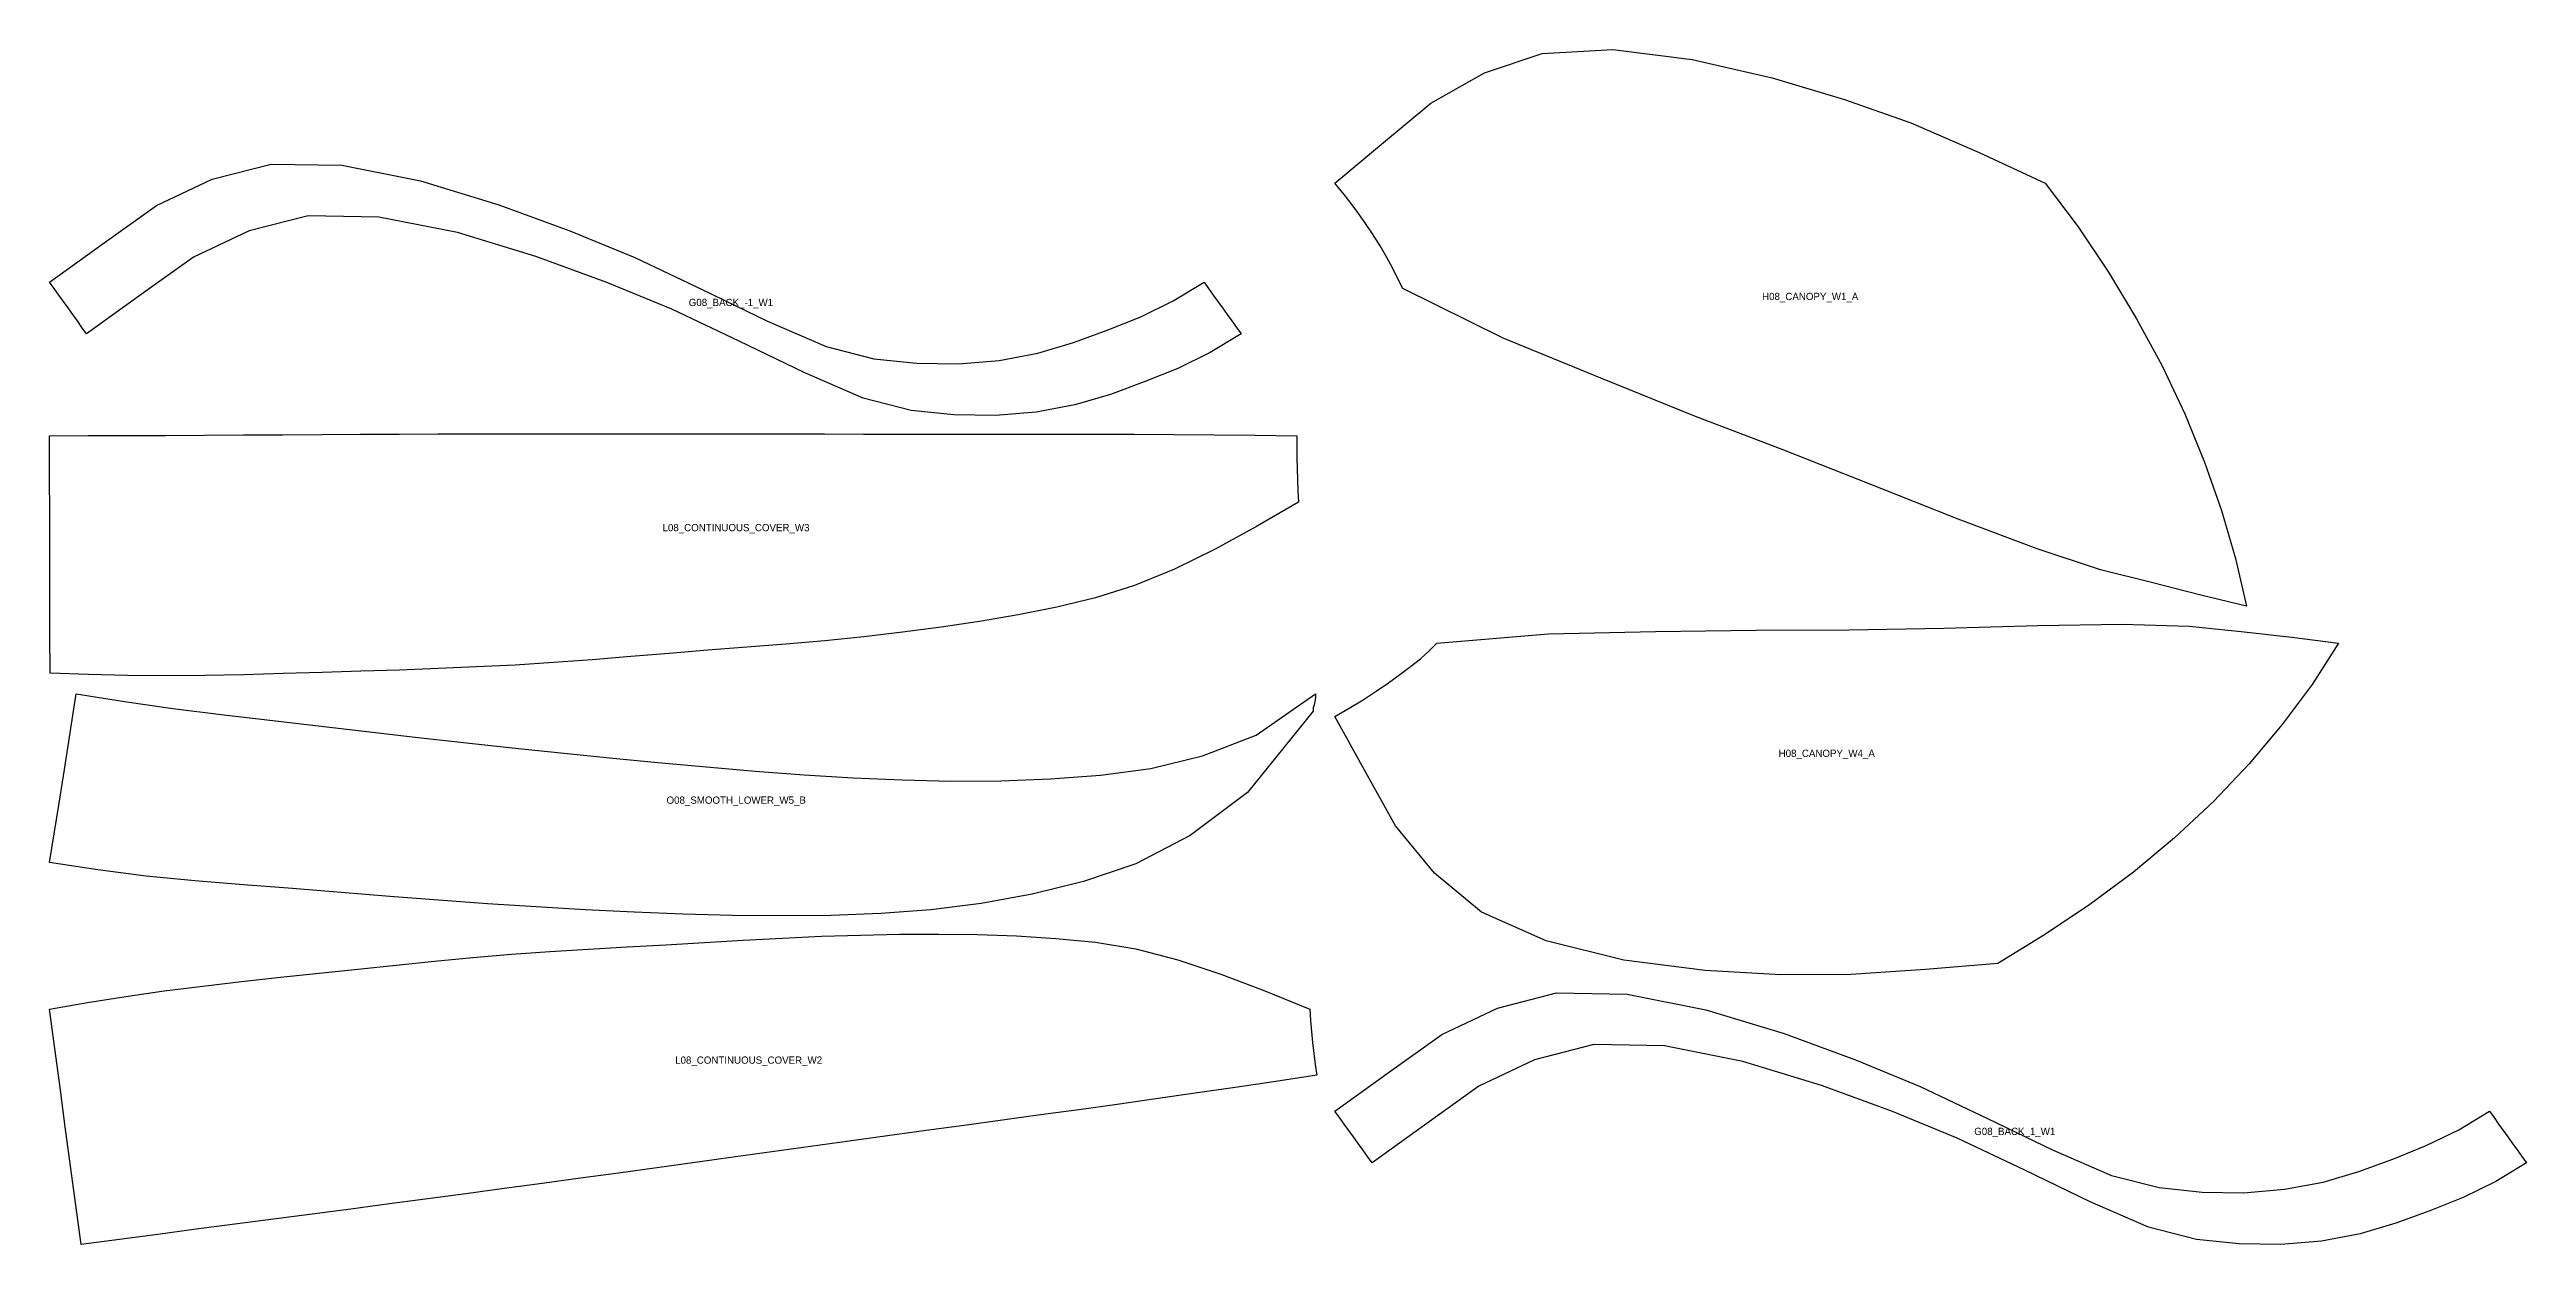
# Model space of a CAD drawing. Header units: millimetres. Extents: x 15 to 11830, y 15 to 1437.
# Drawn here: x 3840 to 6566, y 15 to 1330 of the extents above; entities that cross this region are included whole.
import ezdxf

# ---------------------------------------------------------------- set-up
doc = ezdxf.new("R2010")
doc.units = ezdxf.units.MM

msp = doc.modelspace()

# ---------------------------------------------------------------- linework, layer by layer
for points in [[(5254.7, 1182.6), (5305.9, 1225.3), (5360.2, 1270.6), (5419.2, 1303.9), (5482.7, 1325.3), (5560.4, 1329.5), (5647.8, 1318.7), (5735.7, 1298.4), (5815.5, 1274.6), (5888.2, 1248.8), (5963.7, 1216.3), (6036.2, 1182.6), (6072.4, 1134.4), (6105.9, 1084.5), (6136.8, 1033.4), (6164.8, 981.4), (6189.8, 928.7), (6211.6, 875.7), (6230.2, 822.5), (6245.6, 769.7), (6257.8, 717.3), (6207.4, 729.3), (6153, 743.2), (6097.2, 757.3), (6027.2, 780.2), (5940.4, 812.9), (5844.3, 851), (5746.9, 889.5), (5651.6, 926), (5549, 967.2), (5439.9, 1012.1), (5329.4, 1066.5), (5324.1, 1077.1), (5318.4, 1088.6), (5311.9, 1100.8), (5304.5, 1113.5), (5296.2, 1126.8), (5287, 1140.4), (5277, 1154.3), (5266.2, 1168.4), (5254.7, 1182.6)], [(3840.5, 1073.6), (3900.7, 1116.8), (3958.1, 1157.9), (4019.4, 1186.8), (4084.3, 1203.6), (4162.1, 1202.2), (4248.5, 1185.1), (4334.8, 1158.8), (4413, 1130), (4484.3, 1100.7), (4558.5, 1065.5), (4630.5, 1030.6), (4694.9, 1002.9), (4747.5, 989.4), (4794.5, 984.4), (4840.5, 983.8), (4885.2, 987.6), (4927.7, 995.6), (4966.9, 1007.1), (5004.2, 1020.7), (5041.1, 1035.6), (5076.9, 1053), (5110.7, 1073.6), (5115.7, 1066.5), (5120.8, 1059.4), (5125.9, 1052.3), (5131, 1045.2), (5136.1, 1038.1), (5141.2, 1030.9), (5146.3, 1023.8), (5151.4, 1016.7), (5117.6, 996.1), (5081.9, 978.7), (5045, 963.8), (5007.7, 950.2), (4968.5, 938.7), (4926, 930.7), (4881.3, 926.9), (4835.3, 927.5), (4788.3, 932.5), (4735.7, 946), (4671.3, 973.7), (4599.3, 1008.6), (4525.1, 1043.8), (4453.8, 1073.1), (4375.6, 1101.9), (4289.3, 1128.2), (4202.9, 1145.3), (4125.1, 1146.7), (4060.2, 1129.9), (3998.9, 1101.1), (3941.4, 1059.9), (3881.2, 1016.7), (3876.1, 1023.8), (3871.1, 1030.9), (3866, 1038.1), (3860.9, 1045.2), (3855.8, 1052.3), (3850.7, 1059.4), (3845.6, 1066.5), (3840.5, 1073.6)], [(3840.5, 904.6), (3883, 904.8), (3925.6, 905), (3968.2, 905.1), (4011, 905.4), (4054, 905.6), (4097.1, 905.8), (4140, 906.1), (4182.6, 906.3), (4225.1, 906.5), (4267.6, 906.6), (4309.9, 906.8), (4352.3, 906.8), (4394.7, 906.9), (4437.1, 906.9), (4479.5, 906.9), (4522, 906.9), (4564.5, 906.9), (4607.3, 906.8), (4650.2, 906.7), (4693.1, 906.6), (4735.9, 906.5), (4778.5, 906.5), (4821, 906.4), (4863.4, 906.4), (4905.8, 906.4), (4948.3, 906.4), (4990.8, 906.4), (5033.8, 906.3), (5077.5, 906), (5121.9, 905.7), (5167.1, 905.2), (5212.7, 904.6), (5212.7, 892.5), (5212.8, 880.4), (5213.1, 868.3), (5213.4, 856.1), (5214, 843.9), (5214.8, 831.6), (5168.6, 804.8), (5122.9, 780), (5078.1, 758), (5034.2, 739.8), (4991.2, 726.3), (4948.6, 716.2), (4906.2, 707.7), (4863.7, 700.3), (4821.3, 694.1), (4778.9, 688.5), (4736.3, 683.5), (4693.5, 679.2), (4650.5, 675.4), (4607.6, 671.9), (4564.9, 668.6), (4522.3, 665.2), (4479.9, 661.7), (4437.4, 658.3), (4395, 655.1), (4352.6, 652.4), (4310.3, 650.3), (4267.9, 648.5), (4225.5, 646.9), (4182.9, 645.5), (4140.3, 644.3), (4097.4, 643), (4054.4, 641.8), (4011.4, 640.9), (3968.7, 640.6), (3926.1, 640.9), (3883.5, 642), (3841, 643.5), (3840.9, 687), (3840.8, 730.6), (3840.8, 774.1), (3840.7, 817.6), (3840.6, 861.1), (3840.5, 904.6)], [(5366.9, 676.3), (5489.6, 686.8), (5607.5, 689.2), (5718.1, 690.8), (5820.1, 691.1), (5924.8, 693), (6028.1, 695.8), (6120.9, 697.3), (6194.6, 695.1), (6251.8, 689.3), (6307.6, 683.2), (6359, 676.3), (6329.8, 631.1), (6297, 586.9), (6260.7, 543.8), (6221.2, 502.3), (6178.6, 462.4), (6133.2, 424.7), (6085.3, 389.1), (6035.3, 355.7), (5984.1, 323.9), (5904.4, 317.5), (5822.4, 312), (5745.3, 311.7), (5662.1, 316.2), (5572.6, 327.9), (5487.1, 348.9), (5416.1, 380.6), (5364.4, 423.3), (5321.3, 475.6), (5287, 537.5), (5254.7, 595.8), (5270.5, 605), (5285.6, 614.3), (5300, 623.6), (5313.5, 632.9), (5326.2, 641.9), (5338, 650.8), (5348.8, 659.4), (5358.5, 667.9), (5366.9, 676.3)], [(3869.9, 620.6), (3922.9, 612.2), (3976, 604.6), (4029.3, 597.9), (4082.7, 591.7), (4136, 585.7), (4189.4, 579.4), (4242.7, 573.2), (4296.1, 567.2), (4349.5, 561.3), (4402.9, 555.7), (4456.4, 550.3), (4509.9, 545.1), (4563.4, 540.3), (4617, 535.8), (4670.7, 531.8), (4724.5, 528.5), (4778.5, 526), (4832.6, 524.7), (4887, 525), (4941.7, 527.1), (4996.7, 531.3), (5052.3, 538.7), (5109.1, 552.5), (5167.9, 575.4), (5233.5, 620.6), (5233.2, 616.2), (5232.6, 612.2), (5231.8, 608.6), (5230.6, 605.2), (5230.6, 601.5), (5158.6, 512.3), (5095.5, 464.9), (5035.8, 433.9), (4978.2, 414.2), (4921.6, 400.3), (4865.6, 390.1), (4810.1, 383.2), (4755.1, 379), (4700.5, 377), (4646, 376.5), (4591.8, 377), (4537.7, 378.5), (4483.7, 380.6), (4429.8, 383.2), (4375.9, 386.3), (4322.2, 389.8), (4268.5, 393.6), (4214.8, 397.8), (4161.2, 402.2), (4107.6, 406.7), (4053.9, 410.8), (4000.3, 415.1), (3946.8, 420.3), (3893.5, 427.1), (3840.5, 435.3), (3845.5, 466.7), (3850.9, 500.6), (3856.8, 537.6), (3863.1, 577.7), (3869.9, 620.6)], [(3840.5, 273.7), (3882.4, 281), (3924.4, 287.8), (3966.5, 293.9), (4009, 299.3), (4051.7, 304.3), (4094.5, 308.9), (4137.1, 313.4), (4179.5, 318), (4221.8, 322.4), (4264.1, 326.6), (4306.3, 330.6), (4348.6, 334.3), (4390.9, 337.4), (4433.4, 340), (4475.9, 342.4), (4518.4, 344.7), (4561, 347.1), (4603.8, 349.6), (4646.8, 352), (4689.9, 354), (4732.9, 355.4), (4775.7, 356.2), (4818.6, 356.5), (4861.5, 355.9), (4904.5, 354.4), (4947.7, 351.7), (4991.3, 347.5), (5035.7, 340.1), (5081.7, 328.1), (5129.1, 312.5), (5177.7, 294), (5227.1, 273.7), (5228, 261.4), (5229, 249.2), (5230.2, 237.1), (5231.6, 225.1), (5233, 213.1), (5234.7, 201.1), (5189.6, 194.4), (5144.9, 187.8), (5100.9, 181.3), (5057.7, 175.1), (5015.1, 169.1), (4973, 163.2), (4930.9, 157.5), (4888.9, 151.7), (4846.9, 146), (4804.8, 140.2), (4762.6, 134.5), (4720.2, 128.6), (4677.7, 122.7), (4635.2, 116.8), (4592.8, 111), (4550.7, 105.2), (4508.6, 99.4), (4466.6, 93.6), (4424.5, 87.9), (4382.5, 82.2), (4340.6, 76.5), (4298.6, 70.8), (4256.5, 65.2), (4214.4, 59.6), (4172.1, 54), (4129.6, 48.4), (4086.9, 42.8), (4044.2, 37.2), (4001.8, 31.7), (3959.5, 26.1), (3917.3, 20.6), (3875.1, 15), (3869.4, 58.1), (3863.7, 101.2), (3857.8, 144.4), (3852, 187.5), (3846.2, 230.6), (3840.5, 273.7)], [(5254.7, 161.7), (5314.9, 204.8), (5372.4, 246), (5433.7, 274.9), (5498.6, 291.7), (5576.4, 290.3), (5662.8, 273.2), (5749.1, 246.9), (5827.3, 218.1), (5898.6, 188.8), (5972.8, 153.6), (6044.8, 118.7), (6109.2, 91), (6161.7, 77.5), (6208.8, 72.5), (6254.8, 71.9), (6299.5, 75.7), (6342, 83.7), (6381.1, 95.2), (6418.5, 108.8), (6455.4, 123.7), (6491.1, 141), (6524.9, 161.7), (6530, 154.6), (6535.1, 147.5), (6540.2, 140.4), (6545.3, 133.3), (6550.4, 126.1), (6555.5, 119), (6560.6, 111.9), (6565.7, 104.8), (6531.9, 84.1), (6496.2, 66.8), (6459.3, 51.9), (6421.9, 38.3), (6382.7, 26.8), (6340.3, 18.8), (6295.5, 15), (6249.5, 15.6), (6202.5, 20.6), (6150, 34.1), (6085.6, 61.8), (6013.6, 96.7), (5939.3, 131.9), (5868, 161.2), (5789.9, 190), (5703.5, 216.3), (5617.2, 233.4), (5539.4, 234.8), (5474.4, 218), (5413.2, 189.1), (5355.7, 148), (5295.5, 104.8), (5290.4, 111.9), (5285.3, 119), (5280.2, 126.1), (5275.1, 133.3), (5270, 140.4), (5264.9, 147.5), (5259.8, 154.6), (5254.7, 161.7)]]:
    msp.add_lwpolyline(points, close=True)

# ---------------------------------------------------------------- texts
for s, p in [('G08_BACK_-1_W1', (4543.8, 1047.3)), ('H08_CANOPY_W1_A', (5724.7, 1053.9)), ('L08_CONTINUOUS_COVER_W3', (4514.9, 799.6)), ('H08_CANOPY_W4_A', (5742.9, 551.3)), ('O08_SMOOTH_LOWER_W5_B', (4519.3, 499.8)), ('L08_CONTINUOUS_COVER_W2', (4528.8, 213.8)), ('G08_BACK_1_W1', (5958.1, 135.4))]:
    msp.add_text(s, height=8).set_placement(p)

doc.saveas('drawing.dxf')
